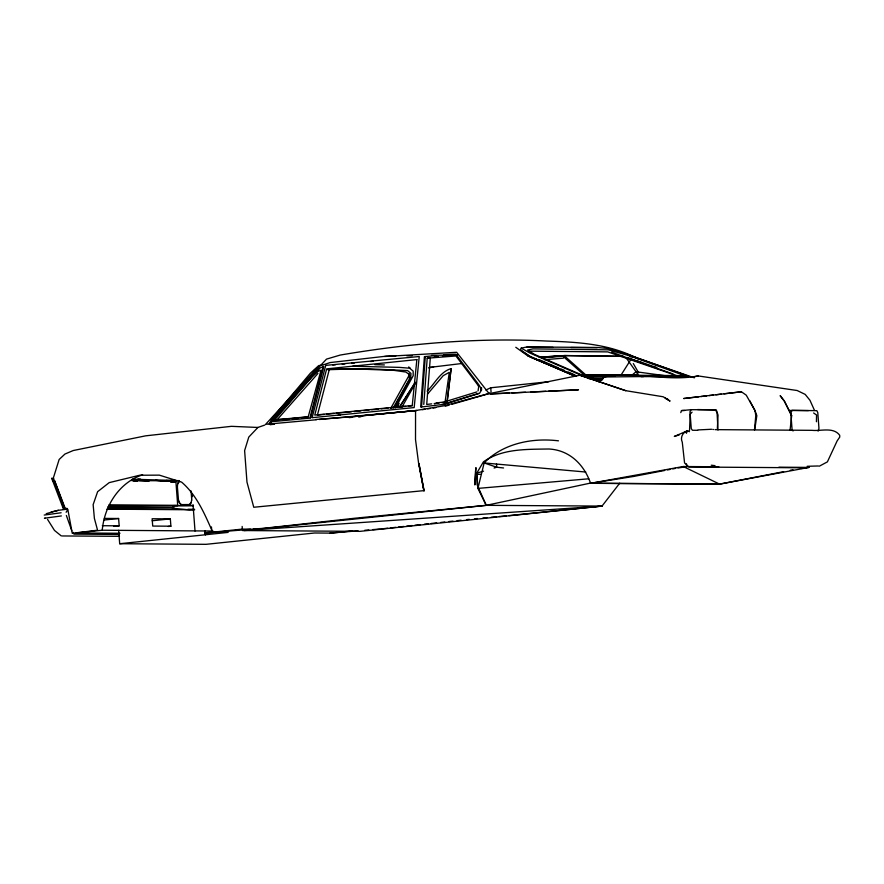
<?xml version="1.0" encoding="UTF-8"?>
<svg xmlns="http://www.w3.org/2000/svg" width="884" height="884" viewBox="0 0 884 884"><rect width="100%" height="100%" fill="white"/><g stroke="black" fill="none" stroke-linecap="round" stroke-linejoin="round"><path stroke-width="1.33" d="M177.452 486.741L177.419 485.272M816.429 421.734L816.562 415.005L813.623 412.983M689.553 430.331L690.194 414.187L692.05 412.187M409.027 373.534L408.927 375.667L390.916 408.043M717.355 428.486L718.04 415.137L716.327 410.01L697.708 409.546M421.546 406.994L425.303 356.55M423.779 404.419L427.215 358.197L455.923 355.976L477.051 383.932L478.719 386.617L478.067 390.827M754.494 429.812L755.787 415.657L755.069 410.751L756.837 415.668L754.715 429.812M790.053 430.287L791.666 415.657L784.351 401.082L780.152 395.645L784.318 401.038L791.633 415.613M680.791 412.618L681.42 410.607L691.1 409.69L715.465 409.756L717.068 412.795L717.996 430.044M191.64 500.178L191.077 502.676M447.072 402.021L451.127 368.606C440.066 371.777 434.873 383.7 427.127 391.137M447.293 400.85L451.127 368.606M444.895 403.192L449.293 372.341L443.238 375.645L427.646 393.966M177.485 485.283L178.181 482.786L179.618 481.371M66.123 512.278L67.504 509.98M323.135 366.495L309.875 418.132L270.968 421.779M310.538 418.044L323.798 366.407L320.384 367.799L312.892 374.407L271.631 421.69M312.118 417.635L325.732 365.379L419.226 356.528L414.176 407.579L312.383 417.657M329.467 368.882L317.411 415.104L324.196 414.441M520.742 349.655L521.195 348.13L526.908 346.959L597.252 347.478L608.822 348.539L626.889 354.13L688.967 376.429L641.055 376.639M686.382 433.326L687.454 430.784L689.498 431.679M177.817 483.404L178.579 482.089M181.529 504.609L189.419 504.543L191.143 502.687M397.214 406.971L399.126 403.347M396.872 407.137L398.176 404.706M395.491 407.822L413.193 375.755L413.148 371.103L409.646 368.219L399.159 367.368L352.705 366.252M394.087 407.646L410.762 377.667L410.961 373.402L407.579 370.573L366.517 368.727L328.793 369.07M393.192 407.955L409.314 379.291L409.546 374.683L405.867 372.053L394.176 370.385L353.954 368.86L327.798 369.733M401.888 407.215L415.27 383.612M621.12 374.938L631.309 358.838M399.701 406.618L415.281 382.253M399.667 406.938L415.215 382.938M190.734 503.361L189.894 504.267M619.717 483.216L602.026 506.079L359.898 531.361L242.459 530.544M301.002 385.468L302.759 383.369M276.051 413.723L310.505 373.048L318.704 365.6L322.516 365.037M316.98 370.871L271.742 419.005L269.255 424.055L318.77 369.147M274.714 419.878L312.019 376.938L318.251 371.302L321.025 370.219L308.229 416.74L274.714 419.878L289.09 418.762M44.2 515.052L61.14 512.764M317.411 367.81L265.664 424.309L316.549 419.734M269.565 423.745L290.714 400.717M276.968 419.9L317.942 373.446M315.4 370.993L326.516 359.114L340.285 355.048C408.231 343.5 477.482 337.467 546.4 341.036C577.65 342.064 609.518 343.788 637.762 358.65M264.846 425.038L257.896 427.458L248.791 437.072L244.614 450.586L246.979 482.134L253.763 507.261L423.856 490.642L418.894 463.481L424.165 490.974M818.098 431.149L818.949 428.331L817.799 412.695L816.882 410.673L791.998 410.298L790.837 413.314L792.097 429.856L793.058 430.972M313.831 370.739L316.174 368.65M631.839 375.247L636.038 371.755L667.995 376.098M598.689 381.744L604.689 376.783C635.673 371.103 667.398 381.932 698.161 375.932L797.158 390.518L805.18 394.386L809.965 400.286L814.363 410.099M53.836 478.542L51.736 478.343L63.449 509.073L67.239 508.433M62.753 507.35L63.615 506.897M485.824 390.021L490.742 387.778L548.931 381.7M687.454 430.784L674.304 436.442L679.365 434.851M819.302 466.199L827.391 461.879L837.126 440.928L839.767 437.039L839.678 435.259C833.369 426.751 821.048 431.304 812.076 430.331L714.99 429.635M46.2 513.681L58.399 510.3L66.963 509.217M323.224 364.871L330.108 362.573L386.231 356.175L395.833 355.998M687.829 430.961C682.846 431.712 679.951 437.746 682.282 442.188L684.57 462.929L688.868 466.984L805.976 467.813M476.874 391.91L443.934 402.054L436.21 402.927M442.663 404.485L478.609 393.413M476.962 473.106L483.548 471.15M494.09 468.012L496.72 467.227L503.571 467.967M445.304 406.198L449.282 405.049M451.934 404.286L489.095 393.579L456.652 352.285L384.54 356.506M51.15 511.969L58.399 510.3M590.777 483.029L486.244 505.339L354.462 518.267L264.46 528.212L212.779 532.356C204.779 514.311 196.955 495.327 181.629 482.134L159.352 475.139L139.749 475.238L109.218 482.62L97.627 491.681L93.14 504.642L94.389 518.378L97.56 530.201L72.267 533.295L67.792 509.283L65.007 507.88L54.576 480.675L53.073 478.896L59.14 459.492L64.93 454.056L73.228 450.531L145.672 435.834L231.42 426.331L257.896 427.458M691.498 377.335L698.161 375.932M428.674 367.943L433.668 366.893M783.611 471.68L719.598 484.134L590.6 483.305C584.059 464.564 569.539 450.044 548.842 448.995C526.776 449.404 502.2 448.475 483.438 461.835L477.106 472.597L477.183 484.918L486.244 505.339L602.026 506.079L244.117 530.555L486.244 505.339L477.901 488.399L476.973 476.012M790.263 470.277L792.926 469.724M668.282 399.524L665.232 398.132L670.072 401.093L663.188 396.772L625.695 390.673L579.882 375.236L489.36 393.59L490.156 393.181L444.088 405.789L415.038 410.651L349.931 416.983L415.557 410.563L415.513 439.591L418.585 463.15L423.856 490.642M691.1 409.69L689.984 411.789L691.266 428.541L692.382 430.265L697.653 430.298M664.691 470.465L633.629 476.454L590.6 483.305L683.277 466.52L718.791 466.774M667.398 469.945L670.094 469.426M672.79 468.907L675.498 468.387M590.534 483.228L719.598 484.134L808.959 467.404L778.903 467.194M429.359 367.435L461.47 363.556M677.995 467.99L686.724 466.608L686.481 463.868M422.221 409.679L424.928 409.27M427.646 408.861L430.364 408.441M433.083 408.032L435.801 407.623M800.937 468.465L808.959 467.404M542.467 357.711L562.953 356.263L584.225 375.159M435.116 405.369L420.662 407.071L424.419 356.617L435.624 355.644M431.701 403.855L426.707 404.452L430.276 358.23L427.215 358.197M434.199 403.557L439.193 402.96M698.471 396.805L683.708 398.529L741.422 391.778L746.24 395.159L755.058 410.706M701.156 396.496L706.526 395.866M709.211 395.546L713.233 395.082M715.918 394.761L721.289 394.142M723.974 393.822L741.422 391.778M204.966 533.505L220.602 531.649M434.232 405.436L443.547 404.419L479.493 393.336L481.581 389.999L481.504 387.568M441.79 402.673L445.669 402.231M61.383 515.936L44.443 518.223L45.382 518.3M172.899 507.405L173.573 507.328L107.804 506.863M172.933 507.659L173.595 507.593L173.386 505.637L193.463 505.361M380.882 528.963L387.678 528.223M390.408 527.925L395.844 527.328M398.562 527.041L403.999 526.444M406.717 526.146L412.165 525.549M414.883 525.262L420.32 524.665M424.397 524.223L428.475 523.77M431.204 523.483L436.641 522.886M440.718 522.444L444.796 521.991M448.873 521.549L452.962 521.107M457.039 520.665L461.117 520.212M466.553 519.626L469.271 519.328M601.971 506.09L508.908 515.615M104.213 520.013L118.611 518.499L119.185 525.836L113.859 526.389M152.203 520.764L170.336 518.864L170.899 526.201L168.225 526.477M213.022 531.019L102.224 530.234L76.223 532.953L119.992 533.262M204.801 532.787L214.381 531.792M211.453 526.919L211.851 532.279L242.349 529.096L250.559 529.151M118.677 530.334L119.683 543.715L228.149 532.389L211.851 532.279M352.075 530.897L330.848 533.118L314.56 532.997L206.094 544.323L119.683 543.715M361.158 416.474L358.429 416.751L361.191 416.519M326.914 414.165L333.699 413.502M336.417 413.237L351.346 411.767M354.064 411.502L360.849 410.839M363.556 410.574L368.993 410.032M371.7 409.767L378.496 409.104M381.203 408.839L387.988 408.176M390.706 407.9L396.131 407.369M398.85 407.104L405.634 406.441M408.353 406.176L412.419 405.767M337.776 415.369L340.506 415.104M170.932 481.979L174.656 481.614M170.966 482.233L174.689 481.868M291.775 418.519L298.516 417.889M301.212 417.635L307.941 417.005M416.784 410.496L319.301 419.491M332.771 365.015L335.467 364.761M342.219 364.142L344.915 363.888M351.666 363.258L354.362 363.015M370.562 361.512L373.269 361.258M474.73 518.775L477.459 518.521M482.929 518.013L487.029 517.637M491.139 517.262L496.609 516.753M499.338 516.499L506.178 515.869M434.221 357.014L438.331 356.639M442.464 356.263L447.945 355.766M453.459 355.257L457.581 354.882M179.286 480.631L166.015 480.542L175.894 481.493L177.717 505.504L108.765 505.449M349.058 417.602L351.71 417.37M588.689 478.796L477.901 488.399L484.145 462.951A97.505 73.715 21.8 0 1 558.5 440.829M528.809 351.147L607.772 351.887L677.52 375.954M544.566 359.689L563.406 358.175M698.073 429.922L711.609 429.27M194.491 509.449L189.342 509.869L174.314 508.399L171.231 509.173L108.091 508.698M329.909 533.118L358.075 530.82M364.783 530.278L368.816 529.947M372.838 529.615L379.545 529.074M541.317 357.545L563.782 355.733L539.174 357.213L564.964 355.523L623.275 356.396L564.136 355.589L585.738 374.86M270.128 424.618L274.095 424.298M315.588 419.491L348.583 417.005M443.669 354.672L455.746 354.186L478.796 384.706L480.62 387.645L480.697 390.065M269.929 424.475L273.985 424.209M63.449 509.073L67.195 508.852M509.162 393.037L490.134 393.933L578.512 389.8L548.599 391.203M511.88 392.916L525.483 392.275M530.919 392.021L545.881 391.325M630.336 356.639L632.767 356.528L694.404 377.833M165.319 481.327L175.839 481.029M594.203 380.264L602.137 380.076M807.147 466.299L818.341 465.967M406.806 355.799L412.287 355.699M431.491 355.357L456.177 354.915M789.467 410.485L808.374 410.607M637.143 374.628L580.678 375.037L588.832 377.148L643.53 376.562M590.578 378.993L602.358 378.849M175.794 480.498L132.169 479.205M62.234 535.958L119.484 536.312M681.907 410.507L684.614 410.519M588.269 378.507L603.33 378.606M477.139 474.31L481.272 474.343M131.506 480.553L166.037 480.797L175.927 481.747M109.008 505.029L177.717 505.504M173.386 505.637L193.11 505.781M108.953 507.129L173.595 507.593M106.853 509.162L194.624 509.781M104.323 518.4L118.611 518.499M170.336 518.864L152.147 518.742L152.722 526.068L170.899 526.201M102.301 525.715L119.185 525.836M253.299 529.173L258.769 529.207M119.428 534.433L73.936 534.113L73.029 532.334M526.831 347.213L553.041 347.401M570.976 347.534L597.186 347.721M635.22 375.258L581.595 374.871L534.511 354.418L527.56 350.053L532.93 348.871L608.336 349.832L629.375 355.788L684.713 375.623L639.342 375.291M589.462 378.485L593.562 378.518M600.38 378.573L603.109 378.595M187.927 509.25L194.469 509.328M630.06 356.495L632.767 356.528M615.363 376.352L582.059 375.645L529.925 353.048L521.195 348.13M374.816 364.628L384.385 364.937M137.915 479.017L140.611 479.139M133.208 481.029L137.34 481.25M711.233 465.216L715.023 465.647M135.374 480.299L148.943 481.327M155.496 480.244L164.015 481.371M585.783 472.034L484.145 462.951L496.72 467.227L496.488 464.056M712.836 429.37L713.421 429.536M579.882 375.236L625.695 390.673M637.165 360.893L656.668 367.622M180.988 504.433L181.596 504.631M627.309 357.49L641.464 362.473M653.011 366.551L656.768 367.866M629.563 358.672L673 373.943M611.684 352.119L628.281 358.219M575.274 375.943L531.77 357.6L521.77 351.081M558.555 367.91L538.743 359.468M560.942 368.926L564.522 370.451M515.781 347.268L527.814 355.854L575.351 376.164M527.814 355.854L575.075 376.297M568.103 371.965L575.053 374.993M576.423 376.175L529.516 356.153L521.737 350.705M66.366 515.449L71.748 530.621M683.277 466.52L719.598 484.134M51.736 478.343L54.642 480.94L64.742 508.422M61.261 535.914L54.488 530.433L47.526 519.361M179.585 502.963L181.054 504.444M52.554 480.465L54.543 482.487L63.582 506.93M52.521 480.498L53.681 481.415M408.695 366.937L410.441 368.385M180.027 503.471L180.546 504.068M626.215 357.932L638.303 374.949M633.298 363.545L638.624 372.783M179.187 502.234L179.651 502.974M749.687 400.607L755.058 410.706M178.656 500.952L179.253 502.245M178.933 501.559L178.369 499.493M178.435 499.504L177.386 486.73M490.742 387.778L491.051 391.855M242.15 526.444L242.349 529.096M205.088 530.941L205.386 534.953M192.237 494.001L192.436 496.742M193.055 504.974L195.021 531.041M191.032 490.896L191.695 498.963M191.629 498.941L191.695 500.189M102.224 530.234A64.72 55.581 -89.6 0 1 142.611 474.796M475.515 471.305L474.841 484.94L475.957 467.636L475.515 471.305M416.861 359.589L412.253 405.48L314.759 415.082L326.682 368.86L416.861 359.589"/></g></svg>
